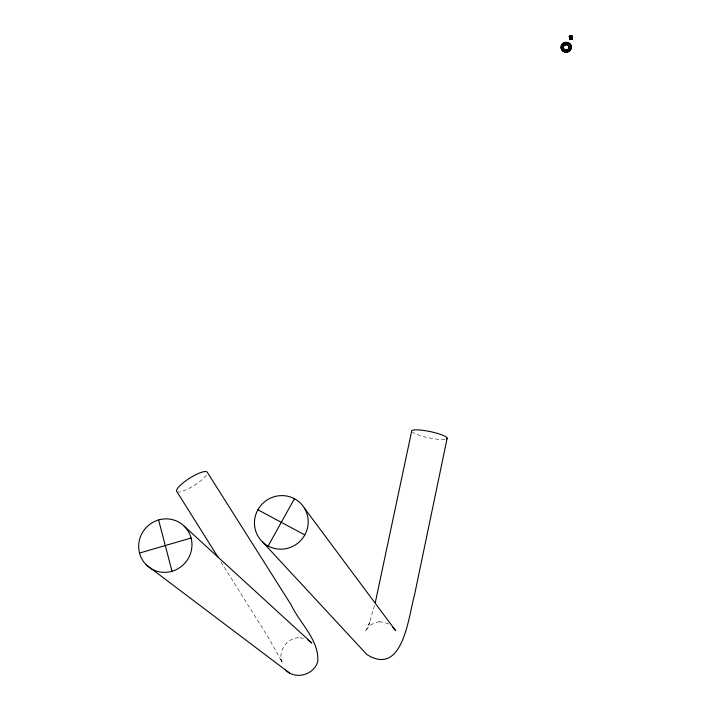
<?xml version="1.0" encoding="UTF-8"?>
<svg xmlns="http://www.w3.org/2000/svg" width="711" height="711" viewBox="0 0 711 711"><rect width="100%" height="100%" fill="white"/><g stroke="black" fill="none" stroke-linecap="round" stroke-linejoin="round"><path stroke-width="0.53" stroke-dasharray="3.56 2.67" d="M374.528 605.47L368.885 624.853L370.031 621.29L367.356 627.955L365.107 631.537C368.165 625.796 374.173 621.983 380.669 621.672L379.212 621.805L384.073 622.294L388.641 624.036M303.401 638.274L298.558 637.705L299.26 637.714C287.386 637.669 278.125 650.254 281.645 661.568L280.578 658.555L282.427 662.732L268.225 637.332L220.952 561.832M445.077 439.398A18.139 3.191 11.8 0 1 427.782 437.612A18.139 3.191 11.8 0 1 412.478 432.261M206.377 475.206A18.024 4.275 -32.2 0 1 192.485 486.475A18.024 4.275 -32.2 0 1 177.963 492.012"/><path stroke-width="1.07" d="M447.166 438.18L414.522 594.974C408.549 615.735 403.217 677.467 366.814 654.484L262.528 541.942M375.337 602.404L411.66 431.257A18.139 3.191 11.8 0 1 431.035 431.773A18.139 3.191 11.8 0 1 446.704 438.936M569.627 36.403C570.782 35.221 570.782 37.914 570.293 36.465L569.627 36.297L569.884 39.309M569.004 48.197L567.52 49.841L565.263 50.046A2.942 2.728 -1.8 0 1 563.565 48.677L563.263 47.264A2.942 2.817 -0.9 0 1 564.25 45.326L566.391 44.58L568.418 45.477M268.145 546.012L294.425 498.722M570.382 36.856L569.795 37.079L570.622 36.901M571.12 36.794C572.79 36.048 570.489 37.683 570.951 36.012L571.777 35.834L571.955 36.723M139.516 553.06L191.09 538.023M569.324 36.119L571.982 35.55L572.248 36.794L572.328 39.034L569.68 39.594L569.324 36.119L569.68 39.594M569.795 37.185L569.627 36.297L570.293 36.465M571.209 36.27L571.777 35.834L570.951 36.012L571.288 36.661M569.6 37.363L572.248 36.794M285.653 670.1C295.483 680.223 314.715 674.792 317.79 661.017C318.963 639.678 299.784 623.334 291.306 605.097L207.212 472.157A18.024 4.275 -32.2 0 0 189.464 478.316A18.024 4.275 -32.2 0 0 176.772 491.461L218.01 557.14M257.897 509.787L304.806 534.939M307.943 640.087L311.853 643.02L184.247 526.22A27.098 26.28 -48.2 0 0 139.614 539.347A27.098 26.28 -48.2 0 0 172.098 571.244A27.098 26.28 -48.2 0 0 184.247 526.22M146.297 564.898L289.564 673.05M392.596 626.915L395.689 630.737L304.406 508.143A27.125 26.529 -40.3 0 0 257.853 509.876A27.125 26.529 -40.3 0 0 281.752 549.159A27.125 26.529 -40.3 0 0 304.406 508.143M563.316 47.984L563.565 48.677A2.96 2.791 -11 0 0 565.263 50.046M158.589 519.945L172.018 571.271M571.706 36.572L571.671 37.683M572.328 39.034L572.008 36.297M569.689 37.896L569.858 38.678M570.684 38.501L570.711 39.132M572.008 38.216L572.035 38.847M564.889 44.855A2.96 2.791 -11 0 1 569.147 47.441A2.96 2.791 -11 0 1 564.57 49.69A2.96 2.791 -11 0 1 564.889 44.855A2.96 2.791 -11 0 1 569.102 46.757A2.96 2.791 -11 0 1 566.027 50.17M563.263 47.264A2.96 2.791 -11 0 1 564.25 45.326M561.797 46.064L561.646 48.348L562.721 50.365A4.666 4.39 -11 0 0 570.089 49.726A4.666 4.364 -17.1 0 0 570.764 46.402A4.666 4.408 -18.3 0 0 568.773 43.655A4.666 4.39 -11 0 0 561.797 46.064M564.232 50.232L563.494 51.361A4.924 4.639 -11 0 0 570.302 49.912L569.182 49.175A3.573 3.368 -11 0 1 564.241 50.285L564.232 50.232M563.636 51.05A4.666 4.39 -11 0 0 570.853 47.495A4.666 4.39 -11 0 0 564.134 43.424A4.666 4.39 -11 0 0 563.636 51.05M563.627 50.872A4.666 4.39 -11 0 0 570.844 47.317A4.666 4.39 -11 0 0 564.125 43.247A4.666 4.39 -11 0 0 563.627 50.872M563.334 51.29A5.199 4.897 -11 0 0 571.377 47.335A5.199 4.897 -11 0 0 563.885 42.802A5.199 4.897 -11 0 0 563.334 51.29M563.343 51.476A5.199 4.897 -11 0 0 571.377 47.521A5.199 4.897 -11 0 0 563.894 42.98A5.199 4.897 -11 0 0 563.343 51.476"/></g></svg>
